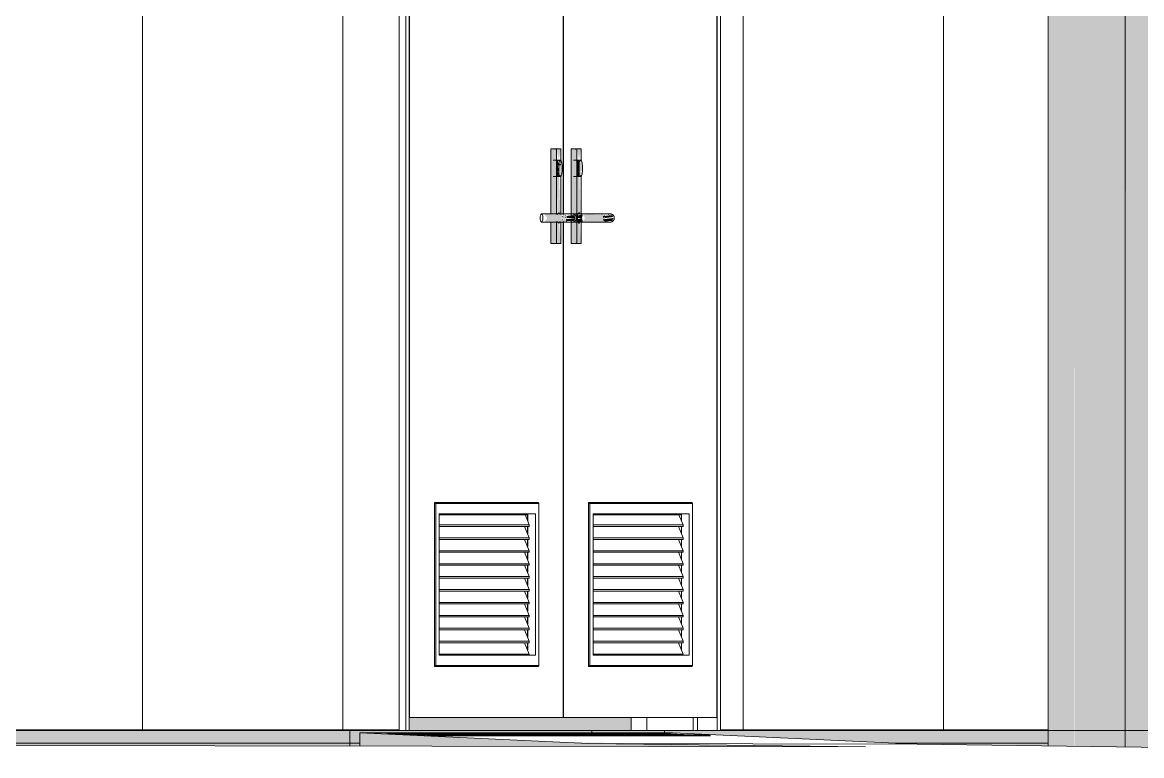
# Model space of a CAD drawing. Header units: metres. Extents: x -4613 to -4328, y -1 to 30.
# Drawn here: x -4525.141 to -4522.957, y 5.191 to 6.622 of the extents above; entities that cross this region are included whole.
import ezdxf

# ---------------------------------------------------------------- set-up
doc = ezdxf.new("R2010")
doc.units = ezdxf.units.M
doc.linetypes.add('AEC_Center', pattern=[0.024, 0.012, -0.004, 0.004, -0.004])
for name, color, linetype, lineweight in [('A-DETL', 90, 'Continuous', 13), ('A-DOOR', 31, 'Continuous', 5), ('A-DOOR-FRAM', 31, 'Continuous', 5), ('A-FLOR', 192, 'Continuous', 5), ('A-FLOR-LEVL', 51, 'Continuous', 5), ('A-WALL', 113, 'Continuous', 5), ('A-WALL-PATT', 111, 'Continuous', 5), ('P-SANR-FIXT', 6, 'Continuous', 5)]:
    doc.layers.add(name, color=color, linetype=linetype, lineweight=lineweight)

# ---------------------------------------------------------------- blocks, each defined once
blk = doc.blocks.new('Downpipe - L Spreader - Default-3252579-SOUTH WEST')
at = {"layer": 'P-SANR-FIXT'}
blk.add_hatch(color=256, dxfattribs=at).paths.add_polyline_path([(-4522.9273, 5.2072), (-4522.9273, 9.4425), (-4522.9312, 9.4418), (-4522.9484, 9.448), (-4522.9634, 9.4535), (-4522.9892, 9.448), (-4522.9871, 5.2079), (-4522.9275, 5.2072)])
blk = doc.blocks.new('X_Door-Panel-Hinge-Standard - Standard-2513151-SOUTH WEST')
at = {"layer": 'A-DOOR'}
for p, q in [((-4524.0852, 6.2471), (-4524.0852, 7.605)), ((-4523.7857, 7.605), (-4524.0852, 7.605)), ((-4523.7857, 7.605), (-4523.7857, 5.265)), ((-4524.0852, 5.265), (-4524.0852, 6.2329)), ((-4524.0364, 5.685), (-4524.0364, 5.365)), ((-4524.0364, 5.685), (-4523.8345, 5.685)), ((-4524.0338, 5.683), (-4524.0364, 5.685)), ((-4524.0338, 5.683), (-4523.8333, 5.683)), ((-4524.0338, 5.367), (-4524.0338, 5.683)), ((-4523.8345, 5.685), (-4523.8333, 5.683)), ((-4523.8333, 5.683), (-4523.8333, 5.367)), ((-4524.0273, 5.663), (-4524.0273, 5.387)), ((-4524.0273, 5.663), (-4523.8398, 5.663)), ((-4524.0273, 5.661), (-4523.8551, 5.661)), ((-4523.86, 5.661), (-4523.8518, 5.641)), ((-4523.8551, 5.6491), (-4523.8551, 5.661)), ((-4523.8545, 5.663), (-4523.8545, 5.6491)), ((-4523.8398, 5.387), (-4523.8398, 5.663)), ((-4523.8518, 5.641), (-4524.0273, 5.641)), ((-4524.0273, 5.638), (-4523.8518, 5.638)), ((-4523.8609, 5.638), (-4523.8518, 5.6158)), ((-4523.8551, 5.6239), (-4523.8551, 5.638)), ((-4523.8545, 5.638), (-4523.8545, 5.6239)), ((-4523.8518, 5.641), (-4523.8518, 5.638)), ((-4523.8518, 5.6158), (-4524.0273, 5.6158)), ((-4523.8518, 5.6158), (-4523.8518, 5.6128)), ((-4524.0273, 5.6128), (-4523.8518, 5.6128)), ((-4523.8609, 5.6128), (-4523.8518, 5.5906)), ((-4523.8551, 5.5987), (-4523.8551, 5.6128)), ((-4523.8545, 5.6128), (-4523.8545, 5.5987)), ((-4523.8518, 5.5906), (-4524.0273, 5.5906)), ((-4524.0273, 5.5876), (-4523.8518, 5.5876)), ((-4523.8609, 5.5876), (-4523.8518, 5.5654)), ((-4523.8551, 5.5735), (-4523.8551, 5.5876)), ((-4523.8545, 5.5876), (-4523.8545, 5.5735)), ((-4523.8518, 5.5906), (-4523.8518, 5.5876)), ((-4523.8518, 5.5654), (-4524.0273, 5.5654)), ((-4524.0273, 5.5624), (-4523.8518, 5.5624)), ((-4523.8609, 5.5624), (-4523.8518, 5.5402)), ((-4523.8551, 5.5483), (-4523.8551, 5.5624)), ((-4523.8545, 5.5624), (-4523.8545, 5.5483)), ((-4523.8518, 5.5654), (-4523.8518, 5.5624)), ((-4523.8518, 5.5402), (-4524.0273, 5.5402)), ((-4524.0273, 5.5372), (-4523.8518, 5.5372)), ((-4523.8609, 5.5372), (-4523.8518, 5.515)), ((-4523.8551, 5.5231), (-4523.8551, 5.5372)), ((-4523.8545, 5.5372), (-4523.8545, 5.5231)), ((-4523.8518, 5.5402), (-4523.8518, 5.5372)), ((-4523.8518, 5.515), (-4524.0273, 5.515)), ((-4524.0273, 5.512), (-4523.8518, 5.512)), ((-4523.8609, 5.512), (-4523.8518, 5.4898)), ((-4523.8551, 5.4979), (-4523.8551, 5.512)), ((-4523.8545, 5.512), (-4523.8545, 5.4979)), ((-4523.8518, 5.515), (-4523.8518, 5.512)), ((-4523.8518, 5.4898), (-4524.0273, 5.4898)), ((-4524.0273, 5.4868), (-4523.8518, 5.4868)), ((-4523.8609, 5.4868), (-4523.8518, 5.4646)), ((-4523.8551, 5.4727), (-4523.8551, 5.4868)), ((-4523.8545, 5.4868), (-4523.8545, 5.4727)), ((-4523.8518, 5.4898), (-4523.8518, 5.4868)), ((-4523.8518, 5.4646), (-4524.0273, 5.4646)), ((-4524.0273, 5.4616), (-4523.8518, 5.4616)), ((-4523.8609, 5.4616), (-4523.8518, 5.4394)), ((-4523.8551, 5.4475), (-4523.8551, 5.4616)), ((-4523.8545, 5.4616), (-4523.8545, 5.4475)), ((-4523.8518, 5.4646), (-4523.8518, 5.4616)), ((-4523.8518, 5.4394), (-4524.0273, 5.4394)), ((-4523.8518, 5.4394), (-4523.8518, 5.4364)), ((-4524.0273, 5.4364), (-4523.8518, 5.4364)), ((-4523.8609, 5.4364), (-4523.8518, 5.4142)), ((-4523.8551, 5.4223), (-4523.8551, 5.4364)), ((-4523.8545, 5.4364), (-4523.8545, 5.4223)), ((-4523.8518, 5.4142), (-4524.0273, 5.4142)), ((-4524.0273, 5.4112), (-4523.8518, 5.4112)), ((-4523.8609, 5.4112), (-4523.8518, 5.389)), ((-4523.8551, 5.3971), (-4523.8551, 5.4112)), ((-4523.8545, 5.4112), (-4523.8545, 5.3971)), ((-4523.8518, 5.4142), (-4523.8518, 5.4112)), ((-4523.8518, 5.389), (-4524.0274, 5.389)), ((-4524.0273, 5.387), (-4523.8398, 5.387)), ((-4524.0364, 5.365), (-4524.0338, 5.367)), ((-4524.0364, 5.365), (-4523.8345, 5.365)), ((-4523.8333, 5.367), (-4524.0338, 5.367)), ((-4523.8345, 5.365), (-4523.8333, 5.367)), ((-4523.7857, 5.265), (-4524.0852, 5.265))]:
    blk.add_line(p, q, dxfattribs=at)
blk = doc.blocks.new('X_Door-Frame-Metal - Standard-3510232-SOUTH WEST')
at = {"layer": 'A-DOOR-FRAM'}
for p, q in [((-4524.4058, 5.24), (-4524.4058, 7.64)), ((-4524.3926, 7.64), (-4524.3926, 5.24)), ((-4523.7785, 7.64), (-4523.7785, 5.24)), ((-4524.386, 5.24), (-4524.386, 7.62)), ((-4524.386, 7.62), (-4523.785, 7.62)), ((-4523.8238, 7.62), (-4523.8238, 7.605)), ((-4523.785, 7.62), (-4523.785, 5.24)), ((-4523.9533, 5.265), (-4523.9533, 5.24)), ((-4523.9227, 5.265), (-4523.9227, 5.24)), ((-4523.8319, 5.265), (-4523.8319, 5.24)), ((-4523.8238, 5.265), (-4523.8238, 5.24)), ((-4524.3926, 5.24), (-4524.4058, 5.24)), ((-4524.3926, 5.24), (-4524.386, 5.24)), ((-4523.8319, 5.24), (-4523.8735, 5.24)), ((-4523.8238, 5.24), (-4523.8319, 5.24)), ((-4523.785, 5.24), (-4523.8238, 5.24)), ((-4523.7785, 5.24), (-4523.785, 5.24))]:
    blk.add_line(p, q, dxfattribs=at)
blk = doc.blocks.new('X_Door-Handle-Lockwood 4800 Series Lever - Standard-V1-SOUTH WEST')
at = {"layer": 'A-DOOR'}
for points in [[(-4517.8563, 6.191), (-4517.8536, 6.191), (-4517.8536, 6.374), (-4517.8645, 6.374), (-4517.8645, 6.2457), (-4517.8573, 6.244), (-4517.8566, 6.2379), (-4517.8585, 6.2343), (-4517.8645, 6.2343), (-4517.8645, 6.191), (-4517.8566, 6.191)], [(-4517.8529, 6.343), (-4517.8494, 6.343), (-4517.8477, 6.3517), (-4517.8531, 6.3494), (-4517.853, 6.3449)], [(-4517.8494, 6.331), (-4517.8494, 6.343), (-4517.8529, 6.343), (-4517.8527, 6.331)], [(-4517.8526, 6.3223), (-4517.8503, 6.3223), (-4517.8484, 6.3239), (-4517.8494, 6.331), (-4517.8527, 6.3304), (-4517.8527, 6.3223)], [(-4517.8484, 6.3239), (-4517.8477, 6.326), (-4517.8488, 6.3256)], [(-4517.8091, 6.24), (-4517.8023, 6.24), (-4517.8028, 6.2469), (-4517.8162, 6.2468), (-4517.8342, 6.2472), (-4517.8414, 6.2457), (-4517.8376, 6.24), (-4517.8162, 6.24)], [(-4517.8422, 6.2331), (-4517.8435, 6.24), (-4517.8527, 6.2379), (-4517.8517, 6.2331)], [(-4517.8435, 6.24), (-4517.8422, 6.2469), (-4517.8523, 6.2448), (-4517.852, 6.24)], [(-4517.8107, 6.2321), (-4517.8028, 6.2331), (-4517.8023, 6.24), (-4517.8376, 6.24), (-4517.8422, 6.2331), (-4517.8162, 6.2332)], [(-4517.7846, 6.2343), (-4517.7824, 6.24), (-4517.7993, 6.2379), (-4517.8012, 6.2343)], [(-4517.799, 6.24), (-4517.7827, 6.2421), (-4517.7846, 6.2457), (-4517.8, 6.244), (-4517.7993, 6.2421)]]:
    blk.add_hatch(color=256, dxfattribs=at).paths.add_polyline_path(points)
h = blk.add_hatch(color=256, dxfattribs=at)
h.paths.add_polyline_path([(-4517.8536, 6.191), (-4517.8452, 6.191), (-4517.8486, 6.2303), (-4517.851, 6.2313), (-4517.8522, 6.235)])
h.paths.add_polyline_path([(-4517.8536, 6.191), (-4517.8529, 6.3428), (-4517.8536, 6.278), (-4517.8536, 6.202)])
h.paths.add_polyline_path([(-4517.8526, 6.2426), (-4517.8494, 6.25), (-4517.8463, 6.2469), (-4517.8486, 6.3213), (-4517.851, 6.3223), (-4517.8526, 6.3273), (-4517.8526, 6.2819)])
h.paths.add_polyline_path([(-4517.8457, 6.3517), (-4517.8452, 6.3527), (-4517.8457, 6.3527)])
h.paths.add_polyline_path([(-4517.8494, 6.353), (-4517.8455, 6.375), (-4517.8533, 6.375)])
h = blk.add_hatch(color=256, dxfattribs=at)
h.paths.add_polyline_path([(-4517.8461, 6.321), (-4517.843, 6.3284), (-4517.8494, 6.331)])
h.paths.add_polyline_path([(-4517.8428, 6.331), (-4517.8428, 6.343), (-4517.8453, 6.3527), (-4517.8494, 6.343), (-4517.8494, 6.331)])
h = blk.add_hatch(color=256, dxfattribs=at)
h.paths.add_polyline_path([(-4517.8023, 6.24), (-4517.7993, 6.2421), (-4517.7984, 6.2457), (-4517.8026, 6.244), (-4517.8025, 6.2421)])
h.paths.add_polyline_path([(-4517.7915, 6.2457), (-4517.7889, 6.248), (-4517.7944, 6.2457)])
h = blk.add_hatch(color=256, dxfattribs=at)
h.paths.add_polyline_path([(-4517.7934, 6.2328), (-4517.7971, 6.2343), (-4517.8, 6.236), (-4517.8, 6.24), (-4517.8025, 6.2379), (-4517.8012, 6.2338), (-4517.7968, 6.2329)])
h.paths.add_polyline_path([(-4517.7889, 6.232), (-4517.7944, 6.2343), (-4517.7934, 6.2328)])
for p, q in [((-4517.8645, 6.2457), (-4517.8645, 6.374)), ((-4517.8533, 6.375), (-4517.8642, 6.375)), ((-4517.8642, 6.375), (-4517.8564, 6.375)), ((-4517.8536, 6.374), (-4517.8536, 6.191)), ((-4517.8455, 6.375), (-4517.8533, 6.375)), ((-4517.8452, 6.3523), (-4517.8452, 6.374)), ((-4517.8461, 6.353), (-4517.8603, 6.353)), ((-4517.8527, 6.331), (-4517.8527, 6.343)), ((-4517.8494, 6.343), (-4517.8494, 6.331)), ((-4517.8428, 6.331), (-4517.8428, 6.343)), ((-4517.8603, 6.321), (-4517.8461, 6.321)), ((-4517.8452, 6.2469), (-4517.8452, 6.3232)), ((-4517.8409, 6.248), (-4517.8603, 6.248)), ((-4517.8067, 6.248), (-4517.8143, 6.248)), ((-4517.79, 6.248), (-4517.8066, 6.248)), ((-4517.8645, 6.191), (-4517.8645, 6.2343)), ((-4517.8603, 6.232), (-4517.8409, 6.232)), ((-4517.8452, 6.191), (-4517.8452, 6.2333)), ((-4517.8143, 6.232), (-4517.8067, 6.232)), ((-4517.8066, 6.232), (-4517.79, 6.232)), ((-4517.8642, 6.19), (-4517.8533, 6.19)), ((-4517.8564, 6.19), (-4517.8642, 6.19)), ((-4517.8533, 6.19), (-4517.8455, 6.19))]:
    blk.add_line(p, q, dxfattribs=at)
at = {"layer": 'A-DOOR', "flags": 128}
for points in [[(-4517.8066, 6.248), (-4517.807, 6.248), (-4517.8074, 6.248), (-4517.8078, 6.248), (-4517.8083, 6.248), (-4517.8088, 6.248), (-4517.8094, 6.248), (-4517.81, 6.248), (-4517.8106, 6.248), (-4517.8113, 6.248), (-4517.812, 6.248), (-4517.8128, 6.248), (-4517.8135, 6.248), (-4517.8143, 6.248), (-4517.8152, 6.248), (-4517.816, 6.248), (-4517.8169, 6.248), (-4517.8178, 6.248), (-4517.8187, 6.248), (-4517.8197, 6.248), (-4517.8206, 6.248), (-4517.8216, 6.248), (-4517.8226, 6.248), (-4517.8236, 6.248), (-4517.8247, 6.248), (-4517.8257, 6.248), (-4517.8268, 6.248), (-4517.8278, 6.248), (-4517.8289, 6.248), (-4517.83, 6.248), (-4517.8311, 6.248), (-4517.8321, 6.248), (-4517.8332, 6.248), (-4517.8343, 6.248), (-4517.8354, 6.248), (-4517.8364, 6.248), (-4517.8375, 6.248), (-4517.8386, 6.248), (-4517.8396, 6.248), (-4517.8406, 6.248), (-4517.8409, 6.248)], [(-4517.8067, 6.248), (-4517.8057, 6.248), (-4517.8047, 6.248), (-4517.8037, 6.248), (-4517.8028, 6.248), (-4517.8018, 6.248), (-4517.8009, 6.248), (-4517.8, 6.248), (-4517.7991, 6.248), (-4517.7983, 6.248), (-4517.7975, 6.248), (-4517.7967, 6.248), (-4517.7959, 6.248), (-4517.7952, 6.248), (-4517.7945, 6.248), (-4517.7938, 6.248), (-4517.7932, 6.248), (-4517.7926, 6.248), (-4517.7921, 6.248), (-4517.7915, 6.248), (-4517.7911, 6.248), (-4517.7906, 6.248), (-4517.7902, 6.248), (-4517.7899, 6.248), (-4517.7896, 6.248), (-4517.7893, 6.248), (-4517.789, 6.248), (-4517.7888, 6.248), (-4517.7887, 6.248), (-4517.7886, 6.248), (-4517.7885, 6.248), (-4517.7885, 6.248)], [(-4517.7885, 6.248), (-4517.7885, 6.248), (-4517.7886, 6.248), (-4517.7887, 6.248), (-4517.7889, 6.248), (-4517.789, 6.248), (-4517.7893, 6.248), (-4517.7896, 6.248), (-4517.7899, 6.248), (-4517.79, 6.248)], [(-4517.7885, 6.248), (-4517.7882, 6.248), (-4517.7879, 6.248), (-4517.7875, 6.2479), (-4517.7872, 6.2479), (-4517.7869, 6.2478), (-4517.7866, 6.2478), (-4517.7863, 6.2477), (-4517.786, 6.2476), (-4517.7857, 6.2475), (-4517.7854, 6.2474), (-4517.7851, 6.2472), (-4517.7848, 6.2471), (-4517.7845, 6.2469), (-4517.7843, 6.2468), (-4517.784, 6.2466), (-4517.7837, 6.2464), (-4517.7835, 6.2462), (-4517.7832, 6.246), (-4517.783, 6.2458), (-4517.7828, 6.2456), (-4517.7825, 6.2453), (-4517.7823, 6.2451), (-4517.7821, 6.2448), (-4517.782, 6.2446), (-4517.7818, 6.2443), (-4517.7816, 6.244), (-4517.7815, 6.2438), (-4517.7813, 6.2435), (-4517.7812, 6.2432), (-4517.7811, 6.2429), (-4517.7809, 6.2426), (-4517.7808, 6.2423), (-4517.7808, 6.242), (-4517.7807, 6.2417), (-4517.7806, 6.2414), (-4517.7806, 6.241), (-4517.7805, 6.2407), (-4517.7805, 6.2404), (-4517.7805, 6.2401), (-4517.7805, 6.24)], [(-4517.8409, 6.232), (-4517.8399, 6.232), (-4517.8388, 6.232), (-4517.8378, 6.232), (-4517.8367, 6.232), (-4517.8357, 6.232), (-4517.8346, 6.232), (-4517.8335, 6.232), (-4517.8324, 6.232), (-4517.8313, 6.232), (-4517.8303, 6.232), (-4517.8292, 6.232), (-4517.8281, 6.232), (-4517.8271, 6.232), (-4517.826, 6.232), (-4517.825, 6.232), (-4517.8239, 6.232), (-4517.8229, 6.232), (-4517.8219, 6.232), (-4517.8209, 6.232), (-4517.8199, 6.232), (-4517.819, 6.232), (-4517.818, 6.232), (-4517.8171, 6.232), (-4517.8162, 6.232), (-4517.8154, 6.232), (-4517.8145, 6.232), (-4517.8137, 6.232), (-4517.813, 6.232), (-4517.8122, 6.232), (-4517.8115, 6.232), (-4517.8108, 6.232), (-4517.8102, 6.232), (-4517.8096, 6.232), (-4517.809, 6.232), (-4517.8084, 6.232), (-4517.8079, 6.232), (-4517.8075, 6.232), (-4517.8071, 6.232), (-4517.8067, 6.232), (-4517.8066, 6.232)], [(-4517.7885, 6.232), (-4517.7885, 6.232), (-4517.7886, 6.232), (-4517.7887, 6.232), (-4517.7889, 6.232), (-4517.789, 6.232), (-4517.7893, 6.232), (-4517.7896, 6.232), (-4517.7899, 6.232), (-4517.7902, 6.232), (-4517.7906, 6.232), (-4517.7911, 6.232), (-4517.7916, 6.232), (-4517.7921, 6.232), (-4517.7926, 6.232), (-4517.7932, 6.232), (-4517.7939, 6.232), (-4517.7945, 6.232), (-4517.7952, 6.232), (-4517.7959, 6.232), (-4517.7967, 6.232), (-4517.7975, 6.232), (-4517.7983, 6.232), (-4517.7991, 6.232), (-4517.8, 6.232), (-4517.8009, 6.232), (-4517.8018, 6.232), (-4517.8028, 6.232), (-4517.8037, 6.232), (-4517.8047, 6.232), (-4517.8057, 6.232), (-4517.8067, 6.232)], [(-4517.79, 6.232), (-4517.7896, 6.232), (-4517.7894, 6.232), (-4517.7891, 6.232), (-4517.7889, 6.232), (-4517.7887, 6.232), (-4517.7886, 6.232), (-4517.7885, 6.232), (-4517.7885, 6.232)], [(-4517.7805, 6.24), (-4517.7805, 6.2397), (-4517.7805, 6.2394), (-4517.7806, 6.239), (-4517.7806, 6.2387), (-4517.7807, 6.2384), (-4517.7807, 6.2381), (-4517.7808, 6.2378), (-4517.7809, 6.2375), (-4517.781, 6.2372), (-4517.7811, 6.2369), (-4517.7813, 6.2366), (-4517.7814, 6.2363), (-4517.7816, 6.236), (-4517.7817, 6.2358), (-4517.7819, 6.2355), (-4517.7821, 6.2352), (-4517.7823, 6.235), (-4517.7825, 6.2347), (-4517.7827, 6.2345), (-4517.7829, 6.2343), (-4517.7832, 6.234), (-4517.7834, 6.2338), (-4517.7837, 6.2336), (-4517.7839, 6.2334), (-4517.7842, 6.2333), (-4517.7845, 6.2331), (-4517.7847, 6.2329), (-4517.785, 6.2328), (-4517.7853, 6.2327), (-4517.7856, 6.2325), (-4517.7859, 6.2324), (-4517.7862, 6.2323), (-4517.7865, 6.2323), (-4517.7868, 6.2322), (-4517.7871, 6.2321), (-4517.7875, 6.2321), (-4517.7878, 6.232), (-4517.7881, 6.232), (-4517.7884, 6.232), (-4517.7885, 6.232)]]:
    blk.add_lwpolyline(points, dxfattribs=at)
at = {"layer": 'A-DOOR'}
for centre, major_axis, start_param, end_param in [((-4517.8642, 6.374), (0, 0.001), 0, 1.570796), ((-4517.8564, 6.374), (0, 0.001), 4.712389, 6.283185), ((-4517.8533, 6.374), (0, 0.001), 0, 1.570796), ((-4517.8455, 6.374), (0, 0.001), 4.712389, 6.021386), ((-4517.8494, 6.343), (0, 0.01), 5.497787, 7.853982), ((-4517.8461, 6.343), (0, 0.01), 4.712389, 7.853982), ((-4517.8494, 6.331), (0, 0.01), 1.570796, 3.926991), ((-4517.8461, 6.331), (0, 0.01), 1.570796, 4.712389), ((-4517.8494, 6.24), (0, 0.01), 5.497787, 7.853982), ((-4517.8494, 6.24), (0, 0.01), 1.570796, 3.926991), ((-4517.8642, 6.191), (0, 0.001), 1.570796, 3.141593), ((-4517.8564, 6.191), (0, 0.001), 3.141593, 4.712389), ((-4517.8533, 6.191), (0, 0.001), 1.570796, 3.141593), ((-4517.8455, 6.191), (0, 0.001), 3.141593, 4.712389)]:
    blk.add_ellipse(centre, major_axis=major_axis, ratio=0.325575, start_param=start_param, end_param=end_param, dxfattribs=at)
blk = doc.blocks.new('aba - Plumbing Fixtures - Strip Drain - Stormtech - Custom Ass - FLW003 _Doors_-2513568-SOUTH WEST')
at = {"layer": 'P-SANR-FIXT'}
for points in [[(-4524.3826, 5.2309), (-4524.383, 5.2313), (-4524.383, 5.2309)], [(-4524.3758, 5.2306), (-4524.3762, 5.2313), (-4524.3762, 5.2306)], [(-4524.369, 5.2303), (-4524.3694, 5.2313), (-4524.3694, 5.2303)], [(-4524.3622, 5.23), (-4524.3626, 5.2313), (-4524.3626, 5.23)], [(-4524.3554, 5.2297), (-4524.3558, 5.2313), (-4524.3558, 5.2297)], [(-4524.3517, 5.2301), (-4524.3537, 5.2313), (-4524.3537, 5.2301)]]:
    blk.add_hatch(color=256, dxfattribs=at).paths.add_polyline_path(points)
for p, q in [((-4524.3894, 5.2313), (-4524.3922, 5.2313)), ((-4524.3825, 5.2313), (-4524.3894, 5.2313)), ((-4524.3825, 5.2313), (-4524.3854, 5.2313)), ((-4524.3854, 5.2313), (-4524.3825, 5.2313)), ((-4524.3757, 5.2313), (-4524.3825, 5.2313)), ((-4524.3757, 5.2313), (-4524.3786, 5.2313)), ((-4524.3786, 5.2313), (-4524.3757, 5.2313)), ((-4524.3689, 5.2313), (-4524.3757, 5.2313)), ((-4524.3689, 5.2313), (-4524.3718, 5.2313)), ((-4524.3718, 5.2313), (-4524.3689, 5.2313)), ((-4524.3621, 5.2313), (-4524.3689, 5.2313)), ((-4524.3621, 5.2313), (-4524.365, 5.2313)), ((-4524.365, 5.2313), (-4524.3621, 5.2313)), ((-4524.3553, 5.2313), (-4524.3621, 5.2313)), ((-4524.3553, 5.2313), (-4524.3582, 5.2313)), ((-4524.3582, 5.2313), (-4524.3553, 5.2313)), ((-4524.3517, 5.2313), (-4524.3553, 5.2313)), ((-4524.3517, 5.2313), (-4524.3548, 5.2313)), ((-4524.3517, 5.2313), (-4524.3548, 5.2313)), ((-4524.3537, 5.2301), (-4524.3528, 5.2301)), ((-4524.3517, 5.2313), (-4523.7982, 5.2313))]:
    blk.add_line(p, q, dxfattribs=at)
blk = doc.blocks.new('Downpipe - L Spreader - Default-V21-SOUTH WEST')
at = {"layer": 'P-SANR-FIXT'}
for points in [[(-4523.0884, 5.2092), (-4523.0884, 9.5109), (-4523.1206, 9.5424), (-4523.1376, 9.5654), (-4523.1388, 9.5717), (-4523.1374, 5.2098), (-4523.1053, 5.2094)], [(-4522.9892, 5.208), (-4522.9892, 9.4487), (-4522.9931, 9.448), (-4523.0018, 9.4501), (-4523.0311, 9.4664), (-4523.0692, 9.4946), (-4523.0884, 9.5109), (-4523.0877, 5.2092), (-4522.9893, 5.208)]]:
    blk.add_hatch(color=256, dxfattribs=at).paths.add_polyline_path(points)
for p, q in [((-4523.139, 9.5704), (-4523.139, 5.2098)), ((-4522.989, 5.208), (-4522.989, 9.4514))]:
    blk.add_line(p, q, dxfattribs=at)
blk = doc.blocks.new('X_Door-Panel-Hinge-Standard - Standard-2513084-SOUTH WEST')
at = {"layer": 'A-DOOR'}
for p, q in [((-4524.3854, 5.265), (-4524.3854, 7.605)), ((-4524.0859, 7.605), (-4524.3854, 7.605)), ((-4524.0859, 7.605), (-4524.0859, 6.2468)), ((-4524.0859, 6.2332), (-4524.0859, 5.265)), ((-4524.334, 5.683), (-4524.3366, 5.685)), ((-4524.3366, 5.685), (-4524.3366, 5.365)), ((-4524.3366, 5.685), (-4524.1347, 5.685)), ((-4524.334, 5.683), (-4524.1335, 5.683)), ((-4524.334, 5.367), (-4524.334, 5.683)), ((-4524.1347, 5.685), (-4524.1335, 5.683)), ((-4524.1335, 5.683), (-4524.1335, 5.367)), ((-4524.3275, 5.663), (-4524.3275, 5.387)), ((-4524.3275, 5.663), (-4524.14, 5.663)), ((-4524.3264, 5.661), (-4524.1553, 5.661)), ((-4524.1602, 5.6611), (-4524.152, 5.641)), ((-4524.1553, 5.6491), (-4524.1553, 5.661)), ((-4524.1546, 5.663), (-4524.1546, 5.6491)), ((-4524.14, 5.387), (-4524.14, 5.663)), ((-4524.152, 5.641), (-4524.3264, 5.641)), ((-4524.3264, 5.638), (-4524.152, 5.638)), ((-4524.1611, 5.638), (-4524.152, 5.6158)), ((-4524.1553, 5.6239), (-4524.1553, 5.638)), ((-4524.1546, 5.638), (-4524.1546, 5.6239)), ((-4524.152, 5.641), (-4524.152, 5.638)), ((-4524.152, 5.6158), (-4524.3264, 5.6158)), ((-4524.152, 5.6158), (-4524.152, 5.6128)), ((-4524.3264, 5.6128), (-4524.152, 5.6128)), ((-4524.1611, 5.6128), (-4524.152, 5.5906)), ((-4524.1553, 5.5987), (-4524.1553, 5.6128)), ((-4524.1546, 5.6128), (-4524.1546, 5.5987)), ((-4524.152, 5.5906), (-4524.3264, 5.5906)), ((-4524.3264, 5.5876), (-4524.152, 5.5876)), ((-4524.1611, 5.5876), (-4524.152, 5.5654)), ((-4524.1553, 5.5735), (-4524.1553, 5.5876)), ((-4524.1546, 5.5876), (-4524.1546, 5.5735)), ((-4524.152, 5.5906), (-4524.152, 5.5876)), ((-4524.152, 5.5654), (-4524.3264, 5.5654)), ((-4524.3264, 5.5624), (-4524.152, 5.5624)), ((-4524.1611, 5.5624), (-4524.152, 5.5402)), ((-4524.1553, 5.5483), (-4524.1553, 5.5624)), ((-4524.1546, 5.5624), (-4524.1546, 5.5483)), ((-4524.152, 5.5654), (-4524.152, 5.5624)), ((-4524.152, 5.5402), (-4524.3264, 5.5402)), ((-4524.3264, 5.5372), (-4524.152, 5.5372)), ((-4524.1611, 5.5372), (-4524.152, 5.515)), ((-4524.1553, 5.5231), (-4524.1553, 5.5372)), ((-4524.1546, 5.5372), (-4524.1546, 5.5231)), ((-4524.152, 5.5402), (-4524.152, 5.5372)), ((-4524.152, 5.515), (-4524.3264, 5.515)), ((-4524.3264, 5.512), (-4524.152, 5.512)), ((-4524.1611, 5.512), (-4524.152, 5.4898)), ((-4524.1553, 5.4979), (-4524.1553, 5.512)), ((-4524.1546, 5.512), (-4524.1546, 5.4979)), ((-4524.152, 5.515), (-4524.152, 5.512)), ((-4524.152, 5.4898), (-4524.3264, 5.4898)), ((-4524.3264, 5.4868), (-4524.152, 5.4868)), ((-4524.1611, 5.4868), (-4524.152, 5.4646)), ((-4524.1553, 5.4727), (-4524.1553, 5.4868)), ((-4524.1546, 5.4868), (-4524.1546, 5.4727)), ((-4524.152, 5.4898), (-4524.152, 5.4868)), ((-4524.152, 5.4646), (-4524.3264, 5.4646)), ((-4524.3264, 5.4616), (-4524.152, 5.4616)), ((-4524.1611, 5.4616), (-4524.152, 5.4394)), ((-4524.1553, 5.4475), (-4524.1553, 5.4616)), ((-4524.1546, 5.4616), (-4524.1546, 5.4475)), ((-4524.152, 5.4646), (-4524.152, 5.4616)), ((-4524.152, 5.4394), (-4524.3264, 5.4394)), ((-4524.152, 5.4394), (-4524.152, 5.4364)), ((-4524.3264, 5.4364), (-4524.152, 5.4364)), ((-4524.1611, 5.4364), (-4524.152, 5.4142)), ((-4524.1553, 5.4223), (-4524.1553, 5.4364)), ((-4524.1546, 5.4364), (-4524.1546, 5.4223)), ((-4524.152, 5.4142), (-4524.3264, 5.4142)), ((-4524.3264, 5.4112), (-4524.152, 5.4112)), ((-4524.1611, 5.4112), (-4524.152, 5.389)), ((-4524.1553, 5.3971), (-4524.1553, 5.4112)), ((-4524.1546, 5.4112), (-4524.1546, 5.3971)), ((-4524.152, 5.4142), (-4524.152, 5.4112)), ((-4524.3275, 5.387), (-4524.14, 5.387)), ((-4524.152, 5.389), (-4524.3264, 5.389)), ((-4524.334, 5.367), (-4524.3366, 5.365)), ((-4524.3366, 5.365), (-4524.1347, 5.365)), ((-4524.1335, 5.367), (-4524.334, 5.367)), ((-4524.1335, 5.367), (-4524.1347, 5.365)), ((-4524.0859, 5.265), (-4524.3854, 5.265))]:
    blk.add_line(p, q, dxfattribs=at)
blk = doc.blocks.new('X_Door-Handle-Lockwood 4800 Series Lever - Standard-V40-SOUTH WEST')
at = {"layer": 'A-DOOR'}
h = blk.add_hatch(color=256, dxfattribs=at)
h.paths.add_polyline_path([(-4524.1096, 6.191), (-4524.0988, 6.191), (-4524.1, 6.2332), (-4524.1096, 6.2321), (-4524.1096, 6.2107)])
h.paths.add_polyline_path([(-4524.0988, 6.2467), (-4524.0988, 6.374), (-4524.1096, 6.374), (-4524.1096, 6.2479), (-4524.1, 6.2468)])
h = blk.add_hatch(color=256, dxfattribs=at)
h.paths.add_polyline_path([(-4524.0963, 6.191), (-4524.0903, 6.191), (-4524.0937, 6.2303), (-4524.0963, 6.2317), (-4524.0974, 6.2332), (-4524.0988, 6.191)])
h.paths.add_polyline_path([(-4524.097, 6.2466), (-4524.0945, 6.25), (-4524.0914, 6.2469), (-4524.0937, 6.3213), (-4524.0963, 6.3226), (-4524.0977, 6.3273), (-4524.0973, 6.2466)])
h.paths.add_polyline_path([(-4524.091, 6.343), (-4524.0905, 6.3451), (-4524.0909, 6.3455)])
h.paths.add_polyline_path([(-4524.0945, 6.353), (-4524.0906, 6.375), (-4524.0984, 6.375), (-4524.0963, 6.3629)])
for points in [[(-4524.0945, 6.343), (-4524.0963, 6.3517), (-4524.0982, 6.3501), (-4524.0963, 6.343)], [(-4524.0978, 6.331), (-4524.0945, 6.331), (-4524.0963, 6.343), (-4524.0981, 6.343)], [(-4524.094, 6.343), (-4524.0913, 6.343), (-4524.0935, 6.3476), (-4524.0944, 6.3456), (-4524.0944, 6.343)], [(-4524.0977, 6.3223), (-4524.0954, 6.3223), (-4524.0935, 6.3239), (-4524.0963, 6.331), (-4524.0978, 6.329), (-4524.0978, 6.3223)], [(-4524.0881, 6.2448), (-4524.0885, 6.2469), (-4524.088, 6.2456)], [(-4524.0639, 6.2343), (-4524.0617, 6.24), (-4524.0786, 6.2379), (-4524.0805, 6.2343)], [(-4524.0617, 6.24), (-4524.0639, 6.2457), (-4524.0793, 6.244), (-4524.0783, 6.24)]]:
    blk.add_hatch(color=256, dxfattribs=at).paths.add_polyline_path(points)
h = blk.add_hatch(color=256, dxfattribs=at)
h.paths.add_polyline_path([(-4524.0912, 6.321), (-4524.088, 6.331), (-4524.0944, 6.3284)])
h.paths.add_polyline_path([(-4524.088, 6.343), (-4524.0921, 6.3527), (-4524.094, 6.348)])
h.paths.add_polyline_path([(-4524.088, 6.331), (-4524.088, 6.343), (-4524.0945, 6.343), (-4524.0945, 6.331)])
h = blk.add_hatch(color=256, dxfattribs=at)
h.paths.add_polyline_path([(-4524.0935, 6.3239), (-4524.0933, 6.326), (-4524.0936, 6.3242)])
h.paths.add_polyline_path([(-4524.0944, 6.3284), (-4524.0913, 6.331), (-4524.0944, 6.3291)])
h = blk.add_hatch(color=256, dxfattribs=at)
h.paths.add_polyline_path([(-4524.1, 6.24), (-4524.0885, 6.24), (-4524.088, 6.2457), (-4524.1149, 6.2475), (-4524.1215, 6.2469), (-4524.1169, 6.24), (-4524.1047, 6.24)])
h.paths.add_polyline_path([(-4524.0816, 6.24), (-4524.0821, 6.2469), (-4524.0861, 6.2472), (-4524.085, 6.24)])
h = blk.add_hatch(color=256, dxfattribs=at)
h.paths.add_polyline_path([(-4524.1101, 6.2321), (-4524.088, 6.2343), (-4524.0885, 6.24), (-4524.1169, 6.24), (-4524.1215, 6.2331), (-4524.111, 6.2322)])
h.paths.add_polyline_path([(-4524.0861, 6.2328), (-4524.0821, 6.2331), (-4524.0816, 6.24), (-4524.085, 6.24)])
h = blk.add_hatch(color=256, dxfattribs=at)
h.paths.add_polyline_path([(-4524.0783, 6.24), (-4524.0808, 6.2421), (-4524.0816, 6.24), (-4524.0786, 6.24)])
h.paths.add_polyline_path([(-4524.0851, 6.2407), (-4524.0861, 6.2447), (-4524.088, 6.2419), (-4524.0861, 6.2411)])
h.paths.add_polyline_path([(-4524.0818, 6.2417), (-4524.0805, 6.2466), (-4524.082, 6.2453), (-4524.0818, 6.2421)])
h = blk.add_hatch(color=256, dxfattribs=at)
h.paths.add_polyline_path([(-4524.0764, 6.232), (-4524.0819, 6.236), (-4524.0805, 6.2334), (-4524.0788, 6.2328)])
h.paths.add_polyline_path([(-4524.0857, 6.2351), (-4524.0861, 6.2389), (-4524.088, 6.2359), (-4524.0861, 6.2353)])
h.paths.add_polyline_path([(-4524.0792, 6.2365), (-4524.0793, 6.24), (-4524.0808, 6.2379), (-4524.0793, 6.2366)])
for p, q in [((-4524.1096, 6.2479), (-4524.1096, 6.374)), ((-4524.0984, 6.375), (-4524.1093, 6.375)), ((-4524.1093, 6.375), (-4524.1015, 6.375)), ((-4524.0988, 6.374), (-4524.0988, 6.2467)), ((-4524.0906, 6.375), (-4524.0984, 6.375)), ((-4524.0903, 6.3485), (-4524.0903, 6.374)), ((-4524.0912, 6.353), (-4524.1054, 6.353)), ((-4524.0978, 6.331), (-4524.0978, 6.343)), ((-4524.0945, 6.343), (-4524.0945, 6.331)), ((-4524.088, 6.331), (-4524.088, 6.343)), ((-4524.1054, 6.321), (-4524.0912, 6.321)), ((-4524.0903, 6.2467), (-4524.0903, 6.3238)), ((-4524.1202, 6.248), (-4524.1278, 6.248)), ((-4524.086, 6.248), (-4524.1054, 6.248)), ((-4524.0693, 6.248), (-4524.0859, 6.248)), ((-4524.1278, 6.232), (-4524.1202, 6.232)), ((-4524.1096, 6.191), (-4524.1096, 6.2321)), ((-4524.1054, 6.232), (-4524.086, 6.232)), ((-4524.0988, 6.2333), (-4524.0988, 6.191)), ((-4524.0903, 6.191), (-4524.0903, 6.2331)), ((-4524.0859, 6.232), (-4524.0693, 6.232)), ((-4524.1093, 6.19), (-4524.0984, 6.19)), ((-4524.1015, 6.19), (-4524.1093, 6.19)), ((-4524.0984, 6.19), (-4524.0906, 6.19))]:
    blk.add_line(p, q, dxfattribs=at)
at = {"layer": 'A-DOOR', "flags": 128}
for points in [[(-4524.0859, 6.248), (-4524.0863, 6.248), (-4524.0867, 6.248), (-4524.0871, 6.248), (-4524.0876, 6.248), (-4524.0881, 6.248), (-4524.0887, 6.248), (-4524.0893, 6.248), (-4524.0899, 6.248), (-4524.0906, 6.248), (-4524.0913, 6.248), (-4524.0921, 6.248), (-4524.0928, 6.248), (-4524.0936, 6.248), (-4524.0945, 6.248), (-4524.0953, 6.248), (-4524.0962, 6.248), (-4524.0971, 6.248), (-4524.098, 6.248), (-4524.099, 6.248), (-4524.0999, 6.248), (-4524.1009, 6.248), (-4524.1019, 6.248), (-4524.1029, 6.248), (-4524.104, 6.248), (-4524.105, 6.248), (-4524.1061, 6.248), (-4524.1071, 6.248), (-4524.1082, 6.248), (-4524.1093, 6.248), (-4524.1104, 6.248), (-4524.1114, 6.248), (-4524.1125, 6.248), (-4524.1136, 6.248), (-4524.1147, 6.248), (-4524.1157, 6.248), (-4524.1168, 6.248), (-4524.1179, 6.248), (-4524.1189, 6.248), (-4524.1199, 6.248), (-4524.1202, 6.248)], [(-4524.086, 6.248), (-4524.085, 6.248), (-4524.084, 6.248), (-4524.083, 6.248), (-4524.0821, 6.248), (-4524.0811, 6.248), (-4524.0802, 6.248), (-4524.0793, 6.248), (-4524.0784, 6.248), (-4524.0776, 6.248), (-4524.0768, 6.248), (-4524.076, 6.248), (-4524.0752, 6.248), (-4524.0745, 6.248), (-4524.0738, 6.248), (-4524.0731, 6.248), (-4524.0725, 6.248), (-4524.0719, 6.248), (-4524.0714, 6.248), (-4524.0709, 6.248), (-4524.0704, 6.248), (-4524.0699, 6.248), (-4524.0695, 6.248), (-4524.0692, 6.248), (-4524.0689, 6.248), (-4524.0686, 6.248), (-4524.0683, 6.248), (-4524.0682, 6.248), (-4524.068, 6.248), (-4524.0679, 6.248), (-4524.0678, 6.248), (-4524.0678, 6.248)], [(-4524.0678, 6.248), (-4524.0678, 6.248), (-4524.0679, 6.248), (-4524.068, 6.248), (-4524.0682, 6.248), (-4524.0683, 6.248), (-4524.0686, 6.248), (-4524.0689, 6.248), (-4524.0692, 6.248), (-4524.0693, 6.248)], [(-4524.0678, 6.248), (-4524.0675, 6.248), (-4524.0672, 6.248), (-4524.0669, 6.2479), (-4524.0665, 6.2479), (-4524.0662, 6.2478), (-4524.0659, 6.2478), (-4524.0656, 6.2477), (-4524.0653, 6.2476), (-4524.065, 6.2475), (-4524.0647, 6.2474), (-4524.0644, 6.2472), (-4524.0641, 6.2471), (-4524.0638, 6.2469), (-4524.0636, 6.2468), (-4524.0633, 6.2466), (-4524.063, 6.2464), (-4524.0628, 6.2462), (-4524.0625, 6.246), (-4524.0623, 6.2458), (-4524.0621, 6.2456), (-4524.0619, 6.2453), (-4524.0616, 6.2451), (-4524.0614, 6.2448), (-4524.0613, 6.2446), (-4524.0611, 6.2443), (-4524.0609, 6.244), (-4524.0608, 6.2438), (-4524.0606, 6.2435), (-4524.0605, 6.2432), (-4524.0604, 6.2429), (-4524.0602, 6.2426), (-4524.0601, 6.2423), (-4524.0601, 6.242), (-4524.06, 6.2417), (-4524.0599, 6.2414), (-4524.0599, 6.241), (-4524.0598, 6.2407), (-4524.0598, 6.2404), (-4524.0598, 6.2401), (-4524.0598, 6.24)], [(-4524.1202, 6.232), (-4524.1192, 6.232), (-4524.1181, 6.232), (-4524.1171, 6.232), (-4524.116, 6.232), (-4524.115, 6.232), (-4524.1139, 6.232), (-4524.1128, 6.232), (-4524.1117, 6.232), (-4524.1106, 6.232), (-4524.1096, 6.232), (-4524.1085, 6.232), (-4524.1074, 6.232), (-4524.1064, 6.232), (-4524.1053, 6.232), (-4524.1043, 6.232), (-4524.1032, 6.232), (-4524.1022, 6.232), (-4524.1012, 6.232), (-4524.1002, 6.232), (-4524.0992, 6.232), (-4524.0983, 6.232), (-4524.0973, 6.232), (-4524.0964, 6.232), (-4524.0955, 6.232), (-4524.0947, 6.232), (-4524.0938, 6.232), (-4524.093, 6.232), (-4524.0923, 6.232), (-4524.0915, 6.232), (-4524.0908, 6.232), (-4524.0901, 6.232), (-4524.0895, 6.232), (-4524.0889, 6.232), (-4524.0883, 6.232), (-4524.0878, 6.232), (-4524.0873, 6.232), (-4524.0868, 6.232), (-4524.0864, 6.232), (-4524.086, 6.232), (-4524.0859, 6.232)], [(-4524.0678, 6.232), (-4524.0678, 6.232), (-4524.0679, 6.232), (-4524.068, 6.232), (-4524.0682, 6.232), (-4524.0683, 6.232), (-4524.0686, 6.232), (-4524.0689, 6.232), (-4524.0692, 6.232), (-4524.0695, 6.232), (-4524.0699, 6.232), (-4524.0704, 6.232), (-4524.0709, 6.232), (-4524.0714, 6.232), (-4524.0719, 6.232), (-4524.0725, 6.232), (-4524.0732, 6.232), (-4524.0738, 6.232), (-4524.0745, 6.232), (-4524.0752, 6.232), (-4524.076, 6.232), (-4524.0768, 6.232), (-4524.0776, 6.232), (-4524.0785, 6.232), (-4524.0793, 6.232), (-4524.0802, 6.232), (-4524.0811, 6.232), (-4524.0821, 6.232), (-4524.083, 6.232), (-4524.084, 6.232), (-4524.085, 6.232), (-4524.086, 6.232)], [(-4524.0693, 6.232), (-4524.069, 6.232), (-4524.0687, 6.232), (-4524.0684, 6.232), (-4524.0682, 6.232), (-4524.068, 6.232), (-4524.0679, 6.232), (-4524.0678, 6.232), (-4524.0678, 6.232)], [(-4524.0598, 6.24), (-4524.0598, 6.2397), (-4524.0598, 6.2394), (-4524.0599, 6.239), (-4524.0599, 6.2387), (-4524.06, 6.2384), (-4524.06, 6.2381), (-4524.0601, 6.2378), (-4524.0602, 6.2375), (-4524.0603, 6.2372), (-4524.0604, 6.2369), (-4524.0606, 6.2366), (-4524.0607, 6.2363), (-4524.0609, 6.236), (-4524.061, 6.2358), (-4524.0612, 6.2355), (-4524.0614, 6.2352), (-4524.0616, 6.235), (-4524.0618, 6.2347), (-4524.062, 6.2345), (-4524.0622, 6.2343), (-4524.0625, 6.234), (-4524.0627, 6.2338), (-4524.063, 6.2336), (-4524.0632, 6.2334), (-4524.0635, 6.2333), (-4524.0638, 6.2331), (-4524.064, 6.2329), (-4524.0643, 6.2328), (-4524.0646, 6.2327), (-4524.0649, 6.2325), (-4524.0652, 6.2324), (-4524.0655, 6.2323), (-4524.0658, 6.2323), (-4524.0661, 6.2322), (-4524.0665, 6.2321), (-4524.0668, 6.2321), (-4524.0671, 6.232), (-4524.0674, 6.232), (-4524.0677, 6.232), (-4524.0678, 6.232)]]:
    blk.add_lwpolyline(points, dxfattribs=at)
at = {"layer": 'A-DOOR'}
for centre, major_axis, start_param, end_param in [((-4524.1093, 6.374), (0, 0.001), 0, 1.570796), ((-4524.1015, 6.374), (0, 0.001), 4.712389, 6.283185), ((-4524.0984, 6.374), (0, 0.001), 0, 1.570796), ((-4524.0906, 6.374), (0, 0.001), 4.712389, 6.021386), ((-4524.0945, 6.343), (0, 0.01), 6.021386, 7.853982), ((-4524.0912, 6.343), (0, 0.01), 4.712389, 7.853982), ((-4524.0945, 6.343), (0, 0.01), 4.712389, 4.974188), ((-4524.0945, 6.331), (0, 0.01), 1.570796, 3.665191), ((-4524.0912, 6.331), (0, 0.01), 1.570796, 4.712389), ((-4524.1278, 6.24), (0, 0.008), 4.712389, 7.853982), ((-4524.0945, 6.24), (0, 0.01), 5.497787, 7.068583), ((-4524.1278, 6.24), (0, 0.008), 1.570796, 4.712389), ((-4524.0945, 6.24), (0, 0.01), 2.356194, 3.926991), ((-4524.1093, 6.191), (0, 0.001), 1.570796, 3.141593), ((-4524.1015, 6.191), (0, 0.001), 3.141593, 4.712389), ((-4524.0984, 6.191), (0, 0.001), 1.570796, 3.141593), ((-4524.0906, 6.191), (0, 0.001), 3.141593, 4.712389)]:
    blk.add_ellipse(centre, major_axis=major_axis, ratio=0.325575, start_param=start_param, end_param=end_param, dxfattribs=at)

msp = doc.modelspace()

# ---------------------------------------------------------------- hatches: boundary and pattern name
at = {"layer": 'A-FLOR'}
h = msp.add_hatch(color=256, dxfattribs=at)
h.paths.add_polyline_path([(-4524.5022, 5.2093), (-4524.5022, 5.24), (-4525.3459, 5.24), (-4525.3459, 5.2107), (-4524.5566, 5.2094)])
h.paths.add_polyline_path([(-4527.8317, 5.2186), (-4527.8317, 5.24), (-4529.1091, 5.24), (-4529.1091, 5.235), (-4528.469, 5.2346), (-4528.2232, 5.2235), (-4528.0088, 5.2208)])
h.paths.add_polyline_path([(-4529.7818, 5.235), (-4529.7091, 5.235), (-4529.7091, 5.24), (-4529.8175, 5.24), (-4529.8175, 5.235)])
for points in [[(-4524.5022, 5.215), (-4524.4827, 5.215), (-4524.4827, 5.235), (-4524.03, 5.235), (-4524.03, 5.24), (-4524.5022, 5.24), (-4524.5022, 5.2295)], [(-4523.4956, 5.2077), (-4524.0963, 5.2172), (-4524.4827, 5.235), (-4524.4827, 5.2093), (-4523.636, 5.2079)], [(-4523.8882, 5.235), (-4523.8882, 5.24), (-4524.03, 5.24), (-4524.03, 5.235)]]:
    msp.add_hatch(color=256, dxfattribs=at).paths.add_polyline_path(points)
h = msp.add_hatch(color=256, dxfattribs=at)
h.paths.add_polyline_path([(-4519.2602, 5.2006), (-4519.2602, 5.24), (-4519.4323, 5.24), (-4519.4323, 5.2009), (-4519.2633, 5.2006)])
h.paths.add_polyline_path([(-4519.6438, 5.2013), (-4519.6438, 5.24), (-4522.9273, 5.24), (-4522.9273, 5.2072), (-4522.7154, 5.2064), (-4519.7235, 5.2014)])
h.paths.add_polyline_path([(-4523.1388, 5.2098), (-4523.1388, 5.24), (-4523.8882, 5.24), (-4523.8882, 5.235), (-4523.8238, 5.2328), (-4523.3952, 5.2131), (-4523.1757, 5.2103)])
h = msp.add_hatch(color=256, dxfattribs=at)
h.paths.add_polyline_path([(-4513.3801, 5.1908), (-4512.7546, 5.197), (-4512.7546, 5.215), (-4514.2482, 5.215), (-4514.2482, 5.1923), (-4513.6137, 5.1912)])
h.paths.add_polyline_path([(-4514.4597, 5.1926), (-4514.4597, 5.215), (-4515.9956, 5.215), (-4515.9956, 5.2067), (-4515.7721, 5.1964), (-4515.5809, 5.1945), (-4514.4778, 5.1927)])
h.paths.add_polyline_path([(-4512.5431, 5.199), (-4512.4544, 5.2), (-4512.4544, 5.215), (-4512.5431, 5.215), (-4512.5431, 5.2)])
h.paths.add_polyline_path([(-4519.2439, 5.2006), (-4519.2439, 5.215), (-4519.4323, 5.215), (-4519.4323, 5.2009), (-4519.2633, 5.2006)])
h.paths.add_polyline_path([(-4519.6438, 5.2013), (-4519.6438, 5.215), (-4522.9273, 5.2131), (-4522.9273, 5.2072), (-4522.7154, 5.2064), (-4519.7235, 5.2014)])
h.paths.add_polyline_path([(-4508.6492, 5.2088), (-4508.4135, 5.215), (-4508.6492, 5.215)])
h.paths.add_polyline_path([(-4524.4827, 5.2093), (-4524.4827, 5.215), (-4525.3459, 5.2143), (-4525.3459, 5.2107), (-4524.5566, 5.2094)])
h.paths.add_polyline_path([(-4523.1388, 5.2098), (-4523.1388, 5.215), (-4523.3952, 5.2131), (-4523.1757, 5.2103)])
h.paths.add_polyline_path([(-4508.8607, 5.211), (-4508.8607, 5.215), (-4508.9068, 5.2131)])
at = {"layer": 'A-WALL'}
h = msp.add_hatch(color=256, dxfattribs=at)
h.paths.add_polyline_path([(-4518.1551, 5.24), (-4517.7196, 5.24), (-4517.7196, 5.265), (-4518.1807, 5.265), (-4518.18, 5.24)])
h.paths.add_polyline_path([(-4524.386, 5.24), (-4523.9533, 5.24), (-4523.9533, 5.265), (-4524.386, 5.265)])
at = {"layer": 'A-WALL-PATT'}
h = msp.add_hatch(dxfattribs=at)
h.set_pattern_fill('FP_3', color=256, style=0, pattern_type=2)
h.set_pattern_definition([(90, (-4519.438, 5.24), (-0.39069, 2e-17), []), (180, (-4519.438, 5.24), (-4e-16, -3), [])])
h.paths.add_polyline_path([(-4529.8175, 5.24), (-4529.7091, 5.24), (-4529.7091, 6.6218), (-4529.4687, 6.6218), (-4529.4687, 7.64), (-4529.8175, 7.64), (-4529.8175, 5.4273)])
h.paths.add_polyline_path([(-4522.7154, 5.24), (-4520.2727, 5.24), (-4520.2727, 5.9258), (-4520.3415, 5.9278), (-4520.3552, 5.9338), (-4520.3669, 5.9434), (-4520.3759, 5.9558), (-4520.3816, 5.9703), (-4520.3835, 5.9858), (-4520.3816, 6.0013), (-4520.3759, 6.0158), (-4520.3669, 6.0282), (-4520.3552, 6.0378), (-4520.3415, 6.0437), (-4520.3121, 6.0458), (-4520.0842, 6.0437), (-4520.0682, 6.0358), (-4520.0588, 6.0282), (-4520.0498, 6.0158), (-4520.0436, 5.997), (-4520.0422, 5.9858), (-4520.0441, 5.9703), (-4520.0498, 5.9558), (-4520.0588, 5.9434), (-4520.0705, 5.9338), (-4520.0842, 5.9278), (-4520.0989, 5.9258), (-4520.153, 5.9258), (-4520.153, 5.24), (-4519.6438, 5.24), (-4519.6438, 7.64), (-4522.9273, 7.64), (-4522.9273, 5.24)])
h.paths.add_polyline_path([(-4529.1091, 5.24), (-4527.8317, 5.24), (-4527.8317, 5.25), (-4527.0495, 5.25), (-4527.0495, 6.6218), (-4526.3497, 6.6218), (-4526.3497, 7.64), (-4529.2573, 7.64), (-4529.2573, 6.6218), (-4529.1091, 6.6218), (-4529.1091, 5.4273)])
h.paths.add_polyline_path([(-4523.1388, 5.24), (-4523.1388, 7.64), (-4523.7785, 7.64), (-4523.7785, 5.24), (-4523.1757, 5.24)])
h.paths.add_polyline_path([(-4524.4058, 5.24), (-4524.4058, 7.64), (-4526.1382, 7.64), (-4526.1382, 6.6218), (-4525.7008, 6.6218), (-4525.7008, 5.25), (-4525.3459, 5.25), (-4525.3459, 5.24), (-4524.5566, 5.24)])

# ---------------------------------------------------------------- linework, layer by layer
at = {"layer": 'A-DETL', "lineweight": 5}
for p, q in [((-4525.7008, 5.24), (-4521.3621, 5.24)), ((-4525.7008, 5.24), (-4522.176, 5.24)), ((-4525.7008, 5.24), (-4522.99, 5.24)), ((-4525.654, 5.24), (-4520.5482, 5.24)), ((-4524.84, 5.24), (-4519.7342, 5.24)), ((-4524.0261, 5.24), (-4518.9203, 5.24))]:
    msp.add_line(p, q, dxfattribs=at)
at = {"layer": 'A-FLOR'}
for p, q in [((-4524.5022, 5.2093), (-4524.5022, 5.24)), ((-4524.4827, 5.2093), (-4524.4827, 5.235)), ((-4524.4827, 5.235), (-4523.8719, 5.235)), ((-4524.0364, 5.2145), (-4524.4827, 5.235)), ((-4524.4299, 5.2331), (-4524.3554, 5.2297)), ((-4523.8764, 5.2331), (-4524.4299, 5.2331)), ((-4524.386, 5.24), (-4523.8735, 5.24)), ((-4524.3517, 5.2295), (-4523.7982, 5.2295)), ((-4524.03, 5.24), (-4524.03, 5.235)), ((-4523.8882, 5.24), (-4523.8882, 5.2331)), ((-4523.8373, 5.2313), (-4523.8764, 5.2331)), ((-4523.8719, 5.235), (-4523.3952, 5.2131)), ((-4525.3459, 5.215), (-4524.4827, 5.215)), ((-4525.3459, 5.2107), (-4523.4956, 5.2077)), ((-4523.4956, 5.2077), (-4524.0364, 5.2145)), ((-4523.3952, 5.2131), (-4524.0364, 5.2145)), ((-4523.4373, 5.215), (-4523.1388, 5.215)), ((-4523.3952, 5.2131), (-4522.8848, 5.2066))]:
    msp.add_line(p, q, dxfattribs=at)
at = {"layer": 'A-FLOR-LEVL', "linetype": 'AEC_Center'}
msp.add_line((-4612.1304, 5.24), (-4477.3218, 5.24), dxfattribs=at)
at = {"layer": 'A-WALL'}
for p, q in [((-4525.3459, 5.24), (-4524.4067, 5.24)), ((-4523.7785, 5.24), (-4523.1388, 5.24))]:
    msp.add_line(p, q, dxfattribs=at)

# ---------------------------------------------------------------- block references
at = {"layer": 'A-DOOR'}
for name, p in [('X_Door-Panel-Hinge-Standard - Standard-2513084-SOUTH WEST', (0, 0)), ('X_Door-Panel-Hinge-Standard - Standard-2513151-SOUTH WEST', (0, 0)), ('X_Door-Handle-Lockwood 4800 Series Lever - Standard-V40-SOUTH WEST', (0, 0)), ('X_Door-Handle-Lockwood 4800 Series Lever - Standard-V1-SOUTH WEST', (-6.2054, 0))]:
    msp.add_blockref(name, p, dxfattribs=at)
at = {"layer": 'A-DOOR-FRAM'}
msp.add_blockref('X_Door-Frame-Metal - Standard-3510232-SOUTH WEST', (0, 0), dxfattribs=at)
at = {"layer": 'P-SANR-FIXT'}
for name in ['Downpipe - L Spreader - Default-V21-SOUTH WEST', 'Downpipe - L Spreader - Default-3252579-SOUTH WEST', 'aba - Plumbing Fixtures - Strip Drain - Stormtech - Custom Ass - FLW003 _Doors_-2513568-SOUTH WEST']:
    msp.add_blockref(name, (0, 0), dxfattribs=at)

doc.saveas('drawing.dxf')
